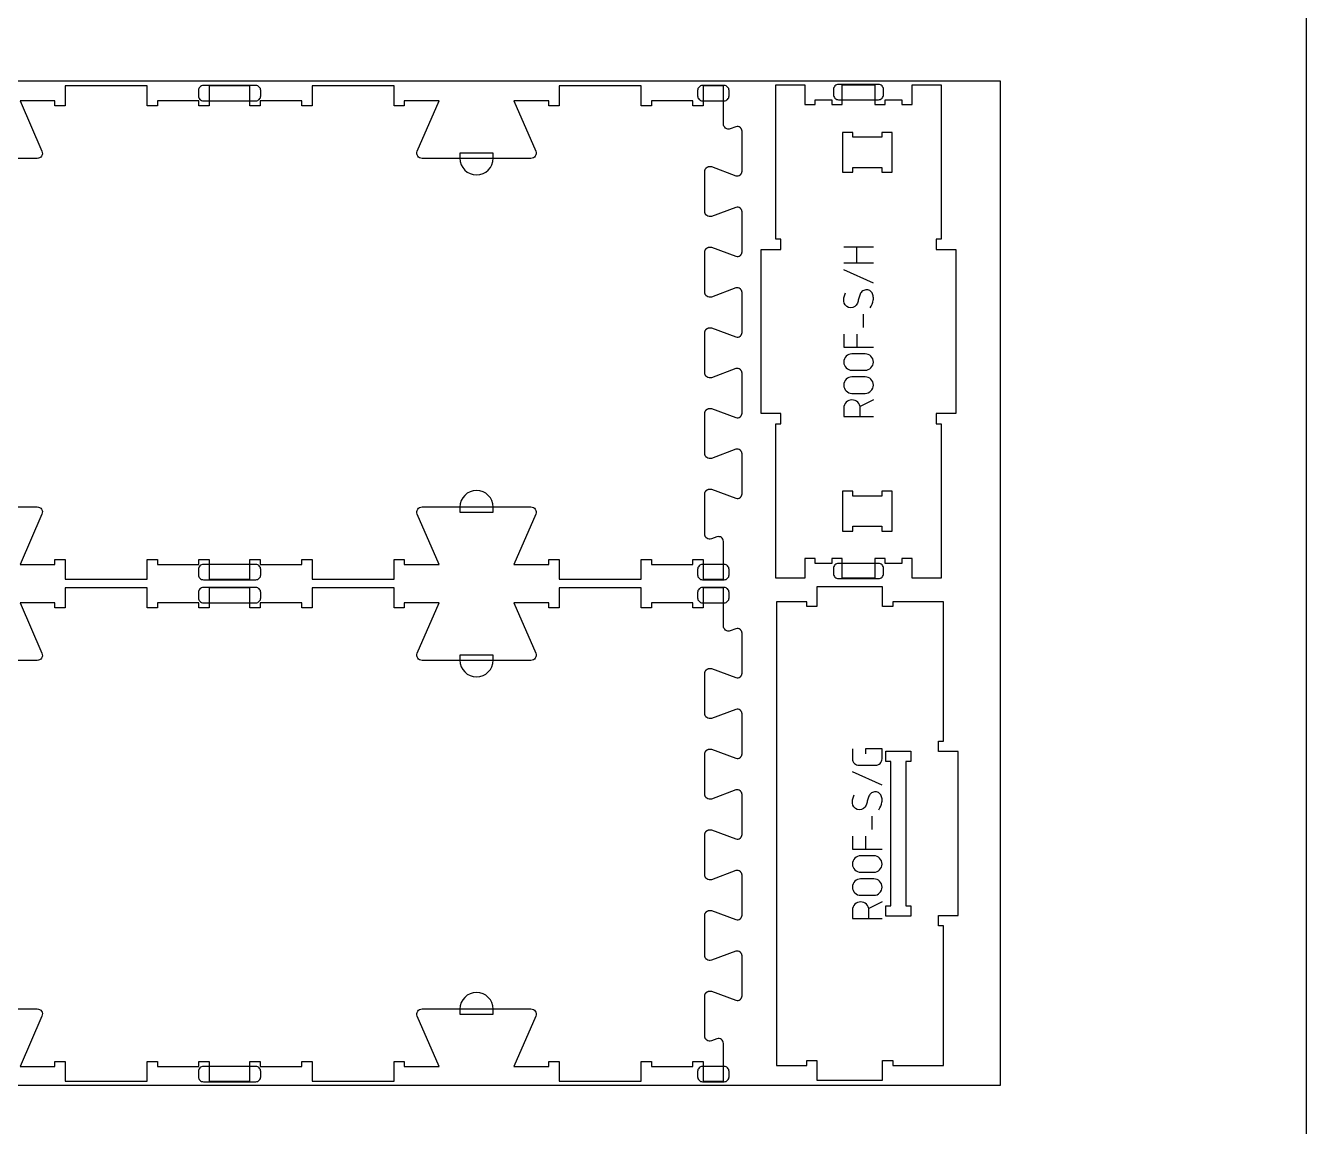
# Model space of a CAD drawing. Extents: x 0 to 12757, y 0 to 30003.
# Drawn here: x 1627 to 3183, y 10626 to 11963 of the extents above; entities that cross this region are included whole.
import ezdxf

# ---------------------------------------------------------------- set-up
doc = ezdxf.new("R2010")
doc.units = 0
for name, color, linetype in [('0_SHEET_SPRUCEPLY_2440X122', 1, 'CONTINUOUS'), ('1_ANYTOOL_1MMDEEP_LABELS_S', 2, 'CONTINUOUS'), ('3_ANYTOOL_CUTTHROUGH_INSID', 4, 'CONTINUOUS'), ('4_ANYTOOL_CUTTHROUGH_OUTSI', 5, 'CONTINUOUS'), ('5_ANYTOOL_HALF_MILL_9MM_IN', 70, 'CONTINUOUS'), ('DONOTCUT', 7, 'CONTINUOUS')]:
    doc.layers.add(name, color=color, linetype=linetype)

msp = doc.modelspace()

# ---------------------------------------------------------------- linework, layer by layer
at = {"layer": '0_SHEET_SPRUCEPLY_2440X122'}
msp.add_lwpolyline([(371.7, 11895.6), (371.7, 10675.6), (2811.7, 10675.6), (2811.7, 11895.6)], close=True, dxfattribs=at)
at = {"layer": '1_ANYTOOL_1MMDEEP_LABELS_S', "color": 2}
for points in [[(2621.1, 11694.4), (2657.1, 11694.4)], [(2637.1, 11674.4), (2637.1, 11694.4)], [(2657.1, 11674.4), (2621.1, 11674.4)], [(2657.1, 11650.4), (2621.1, 11666.4)], [(2645.1, 11596.4), (2645.1, 11612.4)], [(2621.1, 11588.4), (2621.1, 11572.4), (2657.1, 11572.4)], [(2637.1, 11588.4), (2637.1, 11572.4)], [(2657.1, 11508.4), (2640.9, 11500.3)], [(2667.7, 11040.4), (2631.7, 11056.4)], [(2655.7, 10986.4), (2655.7, 11002.4)], [(2631.7, 10978.4), (2631.7, 10962.4), (2667.7, 10962.4)], [(2647.7, 10978.4), (2647.7, 10962.4)], [(2667.7, 10898.4), (2651.6, 10890.3)]]:
    msp.add_lwpolyline(points, dxfattribs=at)
for points in [[(2653.1, 11620.4, 0.136555), (2657, 11629.7, 0.071716), (2656.9, 11634.8, 0.133522), (2654.8, 11639.5, 0.344001), (2645.4, 11641.5, 0.153745), (2641.7, 11638, 0.071568), (2639.8, 11633.3, -0.00912), (2638.5, 11628.2, -0.090615), (2636.4, 11623.6, -0.340346), (2627, 11620.8, -0.284273), (2621.1, 11628.5, -0.092596), (2621.6, 11633.5, -0.017533), (2623.1, 11638.4)], [(2641.1, 11488.4), (2641.1, 11498.4, 1), (2621.1, 11498.4), (2621.1, 11488.4), (2657.1, 11488.4)], [(2631.7, 11084.4), (2631.7, 11072.4, 0.414214), (2639.7, 11064.4), (2659.7, 11064.4, 0.414214), (2667.7, 11072.4), (2667.7, 11084.4), (2647.7, 11084.4), (2647.7, 11078.4)], [(2663.7, 11010.4, 0.136555), (2667.6, 11019.7, 0.071716), (2667.5, 11024.8, 0.133522), (2665.4, 11029.5, 0.344001), (2656, 11031.5, 0.153745), (2652.3, 11028, 0.071568), (2650.4, 11023.3, -0.00912), (2649.1, 11018.2, -0.090615), (2647, 11013.6, -0.340346), (2637.6, 11010.8, -0.284273), (2631.7, 11018.5, -0.092596), (2632.2, 11023.5, -0.017533), (2633.7, 11028.4)], [(2651.7, 10878.4), (2651.7, 10888.4, 1), (2631.7, 10888.4), (2631.7, 10878.4), (2667.7, 10878.4)]]:
    msp.add_lwpolyline(points, format="xyb", dxfattribs=at)
for points in [[(2647.1, 11544.4, 1), (2647.1, 11564.4), (2631.1, 11564.4, 1), (2631.1, 11544.4)], [(2647.1, 11516.4, 1), (2647.1, 11536.4), (2631.1, 11536.4, 1), (2631.1, 11516.4)], [(2657.7, 10934.4, 1), (2657.7, 10954.4), (2641.7, 10954.4, 1), (2641.7, 10934.4)], [(2657.7, 10906.4, 1), (2657.7, 10926.4), (2641.7, 10926.4, 1), (2641.7, 10906.4)]]:
    msp.add_lwpolyline(points, format="xyb", close=True, dxfattribs=at)
at = {"layer": '3_ANYTOOL_CUTTHROUGH_INSID', "color": 4}
for points in [[(2667.5, 11833.5), (2667.5, 11827.5), (2632, 11827.5), (2632, 11833.5), (2619.5, 11833.5), (2619.5, 11785), (2632, 11785), (2632, 11791), (2667.5, 11791), (2667.5, 11785), (2680, 11785), (2680, 11833.5)], [(2619.5, 11397.5), (2619.5, 11349), (2632, 11349), (2632, 11355), (2667.5, 11355), (2667.5, 11349), (2680, 11349), (2680, 11397.5), (2667.5, 11397.5), (2667.5, 11391.5), (2632, 11391.5), (2632, 11397.5)], [(2678.2, 11069.2), (2672.2, 11069.2), (2672.2, 11081.7), (2702.7, 11081.7), (2702.7, 11069.2), (2696.7, 11069.2), (2696.7, 10893.7), (2702.7, 10893.7), (2702.7, 10881.2), (2672.2, 10881.2), (2672.2, 10893.7), (2678.2, 10893.7)]]:
    msp.add_lwpolyline(points, close=True, dxfattribs=at)
at = {"layer": '4_ANYTOOL_CUTTHROUGH_OUTSI', "color": 5}
for points in [[(1508.6, 11378.4), (1640.9, 11378.4, -0.539734), (1646.7, 11369.7), (1620.1, 11308.4), (1662.5, 11308.4), (1662.5, 11314.4), (1675, 11314.4), (1675, 11290.4), (1725.1, 11290.4), (1774.5, 11290.4), (1774.5, 11314.4), (1787, 11314.4), (1787, 11308.4), (1837.5, 11308.4), (1837.5, 11314.4), (1850, 11314.4), (1850, 11290.4), (1899.5, 11290.4), (1899.5, 11314.4), (1912, 11314.4), (1912, 11308.4), (1962.5, 11308.4), (1962.5, 11314.4), (1975, 11314.4), (1975, 11290.4), (2025.1, 11290.4), (2074.6, 11290.4), (2074.6, 11314.4), (2087.1, 11314.4), (2087.1, 11308.4), (2129.5, 11308.4), (2102.9, 11369.7), (2102.9, 11369.7, -0.539734), (2108.6, 11378.4), (2241, 11378.4, -0.539734), (2246.8, 11369.7), (2220.2, 11308.4), (2262.6, 11308.4), (2262.6, 11314.4), (2275.1, 11314.4), (2275.1, 11290.4), (2325.1, 11290.4), (2374.9, 11290.4), (2374.9, 11314.4), (2387.4, 11314.4), (2387.4, 11308.4), (2437.9, 11308.4), (2437.9, 11314.4), (2450.4, 11314.4), (2450.4, 11290.4), (2474.9, 11290.4), (2474.9, 11336.5), (2474.9, 11336.5, 0.522087), (2467.1, 11341.9), (2460.3, 11339.4), (2460.3, 11339.4), (2460.3, 11339.4, -0.237079), (2454.8, 11340.4), (2454.7, 11340.5), (2454.5, 11340.6), (2454.4, 11340.7), (2454.2, 11340.8), (2454.1, 11341), (2454, 11341.1), (2453.9, 11341.2), (2453.8, 11341.4), (2453.6, 11341.5), (2453.5, 11341.6), (2453.4, 11341.8), (2453.3, 11341.9), (2453.2, 11342.1), (2453.1, 11342.3), (2453, 11342.4), (2452.9, 11342.6), (2452.9, 11342.8), (2452.8, 11342.9), (2452.7, 11343.1), (2452.6, 11343.3), (2452.6, 11343.4), (2452.5, 11343.6), (2452.5, 11343.8), (2452.4, 11344), (2452.4, 11344.1), (2452.4, 11344.3), (2452.3, 11344.5), (2452.3, 11344.7), (2452.3, 11344.9), (2452.3, 11345), (2452.3, 11345.2), (2452.3, 11345.4), (2452.3, 11393.9), (2452.3, 11394.1), (2452.3, 11394.3), (2452.3, 11394.4), (2452.3, 11394.6), (2452.3, 11394.8), (2452.4, 11395), (2452.4, 11395.1), (2452.4, 11395.3), (2452.5, 11395.5), (2452.5, 11395.7), (2452.6, 11395.8), (2452.6, 11396), (2452.7, 11396.2), (2452.8, 11396.4), (2452.9, 11396.5), (2452.9, 11396.7), (2453, 11396.9), (2453.1, 11397), (2453.2, 11397.2), (2453.3, 11397.3), (2453.4, 11397.5), (2453.5, 11397.6), (2453.6, 11397.8), (2453.8, 11397.9), (2453.9, 11398.1), (2454, 11398.2), (2454.1, 11398.3), (2454.2, 11398.5), (2454.4, 11398.6), (2454.5, 11398.7), (2454.7, 11398.8), (2454.8, 11398.9), (2454.9, 11399), (2455.1, 11399.1), (2455.2, 11399.2), (2455.4, 11399.3), (2455.5, 11399.4), (2455.7, 11399.5), (2455.9, 11399.6), (2456, 11399.6), (2456.2, 11399.7), (2456.4, 11399.8), (2456.5, 11399.8), (2456.7, 11399.9), (2456.9, 11399.9), (2457.1, 11400), (2457.3, 11400), (2457.4, 11400.1), (2457.6, 11400.1), (2457.8, 11400.1), (2458, 11400.1), (2458.2, 11400.1), (2458.4, 11400.1), (2458.5, 11400.1), (2458.7, 11400.1), (2458.9, 11400.1), (2459.1, 11400.1), (2459.3, 11400.1), (2459.5, 11400.1), (2459.6, 11400), (2459.8, 11400), (2460, 11400), (2460.2, 11399.9), (2460.3, 11399.9), (2460.3, 11399.9), (2490.1, 11388.9), (2490.1, 11388.9, 0.236725), (2495.2, 11389.8), (2495.3, 11389.9), (2495.4, 11390), (2495.6, 11390.1), (2495.7, 11390.2), (2495.8, 11390.3), (2495.9, 11390.4), (2496, 11390.6), (2496.1, 11390.7), (2496.2, 11390.8), (2496.4, 11390.9), (2496.5, 11391.1), (2496.5, 11391.2), (2496.6, 11391.4), (2496.7, 11391.5), (2496.8, 11391.7), (2496.9, 11391.8), (2497, 11392), (2497, 11392.1), (2497.1, 11392.3), (2497.2, 11392.4), (2497.2, 11392.6), (2497.3, 11392.8), (2497.3, 11392.9), (2497.3, 11393.1), (2497.4, 11393.2), (2497.4, 11393.4), (2497.4, 11393.6), (2497.5, 11393.7), (2497.5, 11393.9), (2497.5, 11394.1), (2497.5, 11394.2), (2497.5, 11394.4), (2497.5, 11442.9), (2497.5, 11443.1), (2497.5, 11443.2), (2497.5, 11443.4), (2497.5, 11443.5), (2497.4, 11443.7), (2497.4, 11443.9), (2497.4, 11444), (2497.3, 11444.2), (2497.3, 11444.4), (2497.3, 11444.5), (2497.2, 11444.7), (2497.2, 11444.9), (2497.1, 11445), (2497, 11445.2), (2497, 11445.3), (2496.9, 11445.5), (2496.8, 11445.6), (2496.7, 11445.8), (2496.6, 11445.9), (2496.5, 11446.1), (2496.5, 11446.2), (2496.4, 11446.3), (2496.2, 11446.5), (2496.1, 11446.6), (2496, 11446.7), (2495.9, 11446.9), (2495.8, 11447), (2495.7, 11447.1), (2495.6, 11447.2), (2495.4, 11447.3), (2495.3, 11447.4), (2495.2, 11447.5, 0.236725), (2490.1, 11448.4), (2460.3, 11437.4), (2460.3, 11437.4), (2460.3, 11437.4, -0.237079), (2454.8, 11438.4), (2454.7, 11438.5), (2454.5, 11438.6), (2454.4, 11438.7), (2454.2, 11438.8), (2454.1, 11439), (2454, 11439.1), (2453.9, 11439.2), (2453.8, 11439.4), (2453.6, 11439.5), (2453.5, 11439.6), (2453.4, 11439.8), (2453.3, 11439.9), (2453.2, 11440.1), (2453.1, 11440.3), (2453, 11440.4), (2452.9, 11440.6), (2452.9, 11440.8), (2452.8, 11440.9), (2452.7, 11441.1), (2452.6, 11441.3), (2452.6, 11441.4), (2452.5, 11441.6), (2452.5, 11441.8), (2452.4, 11442), (2452.4, 11442.1), (2452.4, 11442.3), (2452.3, 11442.5), (2452.3, 11442.7), (2452.3, 11442.9), (2452.3, 11443), (2452.3, 11443.2), (2452.3, 11443.4), (2452.3, 11491.9), (2452.3, 11492.1), (2452.3, 11492.3), (2452.3, 11492.4), (2452.3, 11492.6), (2452.3, 11492.8), (2452.4, 11493), (2452.4, 11493.1), (2452.4, 11493.3), (2452.5, 11493.5), (2452.5, 11493.7), (2452.6, 11493.8), (2452.6, 11494), (2452.7, 11494.2), (2452.8, 11494.4), (2452.9, 11494.5), (2452.9, 11494.7), (2453, 11494.9), (2453.1, 11495), (2453.2, 11495.2), (2453.3, 11495.3), (2453.4, 11495.5), (2453.5, 11495.6), (2453.6, 11495.8), (2453.8, 11495.9), (2453.9, 11496.1), (2454, 11496.2), (2454.1, 11496.3), (2454.2, 11496.5), (2454.4, 11496.6), (2454.5, 11496.7), (2454.7, 11496.8), (2454.8, 11496.9), (2454.9, 11497), (2455.1, 11497.1), (2455.2, 11497.2), (2455.4, 11497.3), (2455.5, 11497.4), (2455.7, 11497.5), (2455.9, 11497.6), (2456, 11497.6), (2456.2, 11497.7), (2456.4, 11497.8), (2456.5, 11497.8), (2456.7, 11497.9), (2456.9, 11497.9), (2457.1, 11498), (2457.3, 11498), (2457.4, 11498.1), (2457.6, 11498.1), (2457.8, 11498.1), (2458, 11498.1), (2458.2, 11498.1), (2458.4, 11498.1), (2458.5, 11498.1), (2458.7, 11498.1), (2458.9, 11498.1), (2459.1, 11498.1), (2459.3, 11498.1), (2459.5, 11498.1), (2459.6, 11498), (2459.8, 11498), (2460, 11498), (2460.2, 11497.9), (2460.3, 11497.9), (2460.3, 11497.9), (2460.3, 11497.9), (2490.1, 11486.9), (2490.1, 11486.9, 0.236725), (2495.2, 11487.8), (2495.3, 11487.9), (2495.4, 11488), (2495.6, 11488.1), (2495.7, 11488.2), (2495.8, 11488.3), (2495.9, 11488.4), (2496, 11488.6), (2496.1, 11488.7), (2496.2, 11488.8), (2496.4, 11488.9), (2496.5, 11489.1), (2496.5, 11489.2), (2496.6, 11489.4), (2496.7, 11489.5), (2496.8, 11489.7), (2496.9, 11489.8), (2497, 11490), (2497, 11490.1), (2497.1, 11490.3), (2497.2, 11490.4), (2497.2, 11490.6), (2497.3, 11490.8), (2497.3, 11490.9), (2497.3, 11491.1), (2497.4, 11491.2), (2497.4, 11491.4), (2497.4, 11491.6), (2497.5, 11491.7), (2497.5, 11491.9), (2497.5, 11492.1), (2497.5, 11492.2), (2497.5, 11492.4), (2497.5, 11540.9), (2497.5, 11541.1), (2497.5, 11541.2), (2497.5, 11541.4), (2497.5, 11541.5), (2497.4, 11541.7), (2497.4, 11541.9), (2497.4, 11542), (2497.3, 11542.2), (2497.3, 11542.4), (2497.3, 11542.5), (2497.2, 11542.7), (2497.2, 11542.9), (2497.1, 11543), (2497, 11543.2), (2497, 11543.3), (2496.9, 11543.5), (2496.8, 11543.6), (2496.7, 11543.8), (2496.6, 11543.9), (2496.5, 11544.1), (2496.5, 11544.2), (2496.4, 11544.3), (2496.2, 11544.5), (2496.1, 11544.6), (2496, 11544.7), (2495.9, 11544.9), (2495.8, 11545), (2495.7, 11545.1), (2495.6, 11545.2), (2495.4, 11545.3), (2495.3, 11545.4), (2495.2, 11545.5, 0.236725), (2490.1, 11546.4), (2460.3, 11535.4), (2460.3, 11535.4), (2460.3, 11535.4, -0.237079), (2454.8, 11536.4), (2454.7, 11536.5), (2454.5, 11536.6), (2454.4, 11536.7), (2454.2, 11536.8), (2454.1, 11537), (2454, 11537.1), (2453.9, 11537.2), (2453.8, 11537.4), (2453.6, 11537.5), (2453.5, 11537.6), (2453.4, 11537.8), (2453.3, 11537.9), (2453.2, 11538.1), (2453.1, 11538.3), (2453, 11538.4), (2452.9, 11538.6), (2452.9, 11538.8), (2452.8, 11538.9), (2452.7, 11539.1), (2452.6, 11539.3), (2452.6, 11539.4), (2452.5, 11539.6), (2452.5, 11539.8), (2452.4, 11540), (2452.4, 11540.1), (2452.4, 11540.3), (2452.3, 11540.5), (2452.3, 11540.7), (2452.3, 11540.9), (2452.3, 11541), (2452.3, 11541.2), (2452.3, 11541.4), (2452.3, 11589.9), (2452.3, 11590.1), (2452.3, 11590.3), (2452.3, 11590.4), (2452.3, 11590.6), (2452.3, 11590.8), (2452.4, 11591), (2452.4, 11591.1), (2452.4, 11591.3), (2452.5, 11591.5), (2452.5, 11591.7), (2452.6, 11591.8), (2452.6, 11592), (2452.7, 11592.2), (2452.8, 11592.4), (2452.9, 11592.5), (2452.9, 11592.7), (2453, 11592.9), (2453.1, 11593), (2453.2, 11593.2), (2453.3, 11593.3), (2453.4, 11593.5), (2453.5, 11593.6), (2453.6, 11593.8), (2453.8, 11593.9), (2453.9, 11594.1), (2454, 11594.2), (2454.1, 11594.3), (2454.2, 11594.5), (2454.4, 11594.6), (2454.5, 11594.7), (2454.7, 11594.8), (2454.8, 11594.9), (2454.9, 11595), (2455.1, 11595.1), (2455.2, 11595.2), (2455.4, 11595.3), (2455.5, 11595.4), (2455.7, 11595.5), (2455.9, 11595.6), (2456, 11595.6), (2456.2, 11595.7), (2456.4, 11595.8), (2456.5, 11595.8), (2456.7, 11595.9), (2456.9, 11595.9), (2457.1, 11596), (2457.3, 11596), (2457.4, 11596.1), (2457.6, 11596.1), (2457.8, 11596.1), (2458, 11596.1), (2458.2, 11596.1), (2458.4, 11596.1), (2458.5, 11596.1), (2458.7, 11596.1), (2458.9, 11596.1), (2459.1, 11596.1), (2459.3, 11596.1), (2459.5, 11596.1), (2459.6, 11596), (2459.8, 11596), (2460, 11596), (2460.2, 11595.9), (2460.3, 11595.9), (2460.3, 11595.9), (2490.1, 11584.9), (2490.1, 11584.9, 0.236725), (2495.2, 11585.8), (2495.3, 11585.9), (2495.4, 11586), (2495.6, 11586.1), (2495.7, 11586.2), (2495.8, 11586.3), (2495.9, 11586.4), (2496, 11586.6), (2496.1, 11586.7), (2496.2, 11586.8), (2496.4, 11586.9), (2496.5, 11587.1), (2496.5, 11587.2), (2496.6, 11587.4), (2496.7, 11587.5), (2496.8, 11587.7), (2496.9, 11587.8), (2497, 11588), (2497, 11588.1), (2497.1, 11588.3), (2497.2, 11588.4), (2497.2, 11588.6), (2497.3, 11588.8), (2497.3, 11588.9), (2497.3, 11589.1), (2497.4, 11589.2), (2497.4, 11589.4), (2497.4, 11589.6), (2497.5, 11589.7), (2497.5, 11589.9), (2497.5, 11590.1), (2497.5, 11590.2), (2497.5, 11590.4), (2497.5, 11638.9), (2497.5, 11639.1), (2497.5, 11639.2), (2497.5, 11639.4), (2497.5, 11639.5), (2497.4, 11639.7), (2497.4, 11639.9), (2497.4, 11640), (2497.3, 11640.2), (2497.3, 11640.4), (2497.3, 11640.5), (2497.2, 11640.7), (2497.2, 11640.9), (2497.1, 11641), (2497, 11641.2), (2497, 11641.3), (2496.9, 11641.5), (2496.8, 11641.6), (2496.7, 11641.8), (2496.6, 11641.9), (2496.5, 11642.1), (2496.5, 11642.2), (2496.4, 11642.3), (2496.2, 11642.5), (2496.1, 11642.6), (2496, 11642.7), (2495.9, 11642.9), (2495.8, 11643), (2495.7, 11643.1), (2495.6, 11643.2), (2495.4, 11643.3), (2495.3, 11643.4), (2495.2, 11643.5, 0.236725), (2490.1, 11644.4), (2460.3, 11633.4), (2460.3, 11633.4), (2460.3, 11633.4, -0.237079), (2454.8, 11634.4), (2454.7, 11634.5), (2454.5, 11634.6), (2454.4, 11634.7), (2454.2, 11634.8), (2454.1, 11635), (2454, 11635.1), (2453.9, 11635.2), (2453.8, 11635.4), (2453.6, 11635.5), (2453.5, 11635.6), (2453.4, 11635.8), (2453.3, 11635.9), (2453.2, 11636.1), (2453.1, 11636.3), (2453, 11636.4), (2452.9, 11636.6), (2452.9, 11636.8), (2452.8, 11636.9), (2452.7, 11637.1), (2452.6, 11637.3), (2452.6, 11637.4), (2452.5, 11637.6), (2452.5, 11637.8), (2452.4, 11638), (2452.4, 11638.1), (2452.4, 11638.3), (2452.3, 11638.5), (2452.3, 11638.7), (2452.3, 11638.9), (2452.3, 11639), (2452.3, 11639.2), (2452.3, 11639.4), (2452.3, 11687.9), (2452.3, 11688.1), (2452.3, 11688.3), (2452.3, 11688.4), (2452.3, 11688.6), (2452.3, 11688.8), (2452.4, 11689), (2452.4, 11689.1), (2452.4, 11689.3), (2452.5, 11689.5), (2452.5, 11689.7), (2452.6, 11689.8), (2452.6, 11690), (2452.7, 11690.2), (2452.8, 11690.4), (2452.9, 11690.5), (2452.9, 11690.7), (2453, 11690.9), (2453.1, 11691), (2453.2, 11691.2), (2453.3, 11691.3), (2453.4, 11691.5), (2453.5, 11691.6), (2453.6, 11691.8), (2453.8, 11691.9), (2453.9, 11692.1), (2454, 11692.2), (2454.1, 11692.3), (2454.2, 11692.5), (2454.4, 11692.6), (2454.5, 11692.7), (2454.7, 11692.8), (2454.8, 11692.9), (2454.9, 11693), (2455.1, 11693.1), (2455.2, 11693.2), (2455.4, 11693.3), (2455.5, 11693.4), (2455.7, 11693.5), (2455.9, 11693.6), (2456, 11693.6), (2456.2, 11693.7), (2456.4, 11693.8), (2456.5, 11693.8), (2456.7, 11693.9), (2456.9, 11693.9), (2457.1, 11694), (2457.3, 11694), (2457.4, 11694.1), (2457.6, 11694.1), (2457.8, 11694.1), (2458, 11694.1), (2458.2, 11694.1), (2458.4, 11694.1), (2458.5, 11694.1), (2458.7, 11694.1), (2458.9, 11694.1), (2459.1, 11694.1), (2459.3, 11694.1), (2459.5, 11694.1), (2459.6, 11694), (2459.8, 11694), (2460, 11694), (2460.2, 11693.9), (2460.3, 11693.9), (2460.3, 11693.9), (2460.3, 11693.9), (2490.1, 11682.9), (2490.1, 11682.9, 0.236725), (2495.2, 11683.8), (2495.3, 11683.9), (2495.4, 11684), (2495.6, 11684.1), (2495.7, 11684.2), (2495.8, 11684.3), (2495.9, 11684.4), (2496, 11684.6), (2496.1, 11684.7), (2496.2, 11684.8), (2496.4, 11684.9), (2496.5, 11685.1), (2496.5, 11685.2), (2496.6, 11685.4), (2496.7, 11685.5), (2496.8, 11685.7), (2496.9, 11685.8), (2497, 11686), (2497, 11686.1), (2497.1, 11686.3), (2497.2, 11686.4), (2497.2, 11686.6), (2497.3, 11686.8), (2497.3, 11686.9), (2497.3, 11687.1), (2497.4, 11687.2), (2497.4, 11687.4), (2497.4, 11687.6), (2497.5, 11687.7), (2497.5, 11687.9), (2497.5, 11688.1), (2497.5, 11688.2), (2497.5, 11688.4), (2497.5, 11736.9), (2497.5, 11737.1), (2497.5, 11737.2), (2497.5, 11737.4), (2497.5, 11737.5), (2497.4, 11737.7), (2497.4, 11737.9), (2497.4, 11738), (2497.3, 11738.2), (2497.3, 11738.4), (2497.3, 11738.5), (2497.2, 11738.7), (2497.2, 11738.9), (2497.1, 11739), (2497, 11739.2), (2497, 11739.3), (2496.9, 11739.5), (2496.8, 11739.6), (2496.7, 11739.8), (2496.6, 11739.9), (2496.5, 11740.1), (2496.5, 11740.2), (2496.4, 11740.3), (2496.2, 11740.5), (2496.1, 11740.6), (2496, 11740.7), (2495.9, 11740.9), (2495.8, 11741), (2495.7, 11741.1), (2495.6, 11741.2), (2495.4, 11741.3), (2495.3, 11741.4), (2495.2, 11741.5, 0.236725), (2490.1, 11742.4), (2460.3, 11731.4), (2460.3, 11731.4), (2460.3, 11731.4, -0.237079), (2454.8, 11732.4), (2454.7, 11732.5), (2454.5, 11732.6), (2454.4, 11732.7), (2454.2, 11732.8), (2454.1, 11733), (2454, 11733.1), (2453.9, 11733.2), (2453.8, 11733.4), (2453.6, 11733.5), (2453.5, 11733.6), (2453.4, 11733.8), (2453.3, 11733.9), (2453.2, 11734.1), (2453.1, 11734.3), (2453, 11734.4), (2452.9, 11734.6), (2452.9, 11734.8), (2452.8, 11734.9), (2452.7, 11735.1), (2452.6, 11735.3), (2452.6, 11735.4), (2452.5, 11735.6), (2452.5, 11735.8), (2452.4, 11736), (2452.4, 11736.1), (2452.4, 11736.3), (2452.3, 11736.5), (2452.3, 11736.7), (2452.3, 11736.9), (2452.3, 11737), (2452.3, 11737.2), (2452.3, 11737.4), (2452.3, 11785.9), (2452.3, 11786.1), (2452.3, 11786.3), (2452.3, 11786.4), (2452.3, 11786.6), (2452.3, 11786.8), (2452.4, 11787), (2452.4, 11787.1), (2452.4, 11787.3), (2452.5, 11787.5), (2452.5, 11787.7), (2452.6, 11787.8), (2452.6, 11788), (2452.7, 11788.2), (2452.8, 11788.4), (2452.9, 11788.5), (2452.9, 11788.7), (2453, 11788.9), (2453.1, 11789), (2453.2, 11789.2), (2453.3, 11789.3), (2453.4, 11789.5), (2453.5, 11789.6), (2453.6, 11789.8), (2453.8, 11789.9), (2453.9, 11790.1), (2454, 11790.2), (2454.1, 11790.3), (2454.2, 11790.5), (2454.4, 11790.6), (2454.5, 11790.7), (2454.7, 11790.8), (2454.8, 11790.9), (2454.9, 11791), (2455.1, 11791.1), (2455.2, 11791.2), (2455.4, 11791.3), (2455.5, 11791.4), (2455.7, 11791.5), (2455.9, 11791.6), (2456, 11791.6), (2456.2, 11791.7), (2456.4, 11791.8), (2456.5, 11791.8), (2456.7, 11791.9), (2456.9, 11791.9), (2457.1, 11792), (2457.3, 11792), (2457.4, 11792.1), (2457.6, 11792.1), (2457.8, 11792.1), (2458, 11792.1), (2458.2, 11792.1), (2458.4, 11792.1), (2458.5, 11792.1), (2458.7, 11792.1), (2458.9, 11792.1), (2459.1, 11792.1), (2459.3, 11792.1), (2459.5, 11792.1), (2459.6, 11792), (2459.8, 11792), (2460, 11792), (2460.2, 11791.9), (2460.3, 11791.9), (2460.3, 11791.9), (2490.1, 11780.9), (2490.1, 11780.9, 0.236725), (2495.2, 11781.8), (2495.3, 11781.9), (2495.4, 11782), (2495.6, 11782.1), (2495.7, 11782.2), (2495.8, 11782.3), (2495.9, 11782.4), (2496, 11782.6), (2496.1, 11782.7), (2496.2, 11782.8), (2496.4, 11782.9), (2496.5, 11783.1), (2496.5, 11783.2), (2496.6, 11783.4), (2496.7, 11783.5), (2496.8, 11783.7), (2496.9, 11783.8), (2497, 11784), (2497, 11784.1), (2497.1, 11784.3), (2497.2, 11784.4), (2497.2, 11784.6), (2497.3, 11784.8), (2497.3, 11784.9), (2497.3, 11785.1), (2497.4, 11785.2), (2497.4, 11785.4), (2497.4, 11785.6), (2497.5, 11785.7), (2497.5, 11785.9), (2497.5, 11786.1), (2497.5, 11786.2), (2497.5, 11786.4), (2497.5, 11834.9), (2497.5, 11835.1), (2497.5, 11835.2), (2497.5, 11835.4), (2497.5, 11835.5), (2497.4, 11835.7), (2497.4, 11835.9), (2497.4, 11836), (2497.3, 11836.2), (2497.3, 11836.4), (2497.3, 11836.5), (2497.2, 11836.7), (2497.2, 11836.9), (2497.1, 11837), (2497, 11837.2), (2497, 11837.3), (2496.9, 11837.5), (2496.8, 11837.6), (2496.7, 11837.8), (2496.6, 11837.9), (2496.5, 11838.1), (2496.5, 11838.2), (2496.4, 11838.3), (2496.2, 11838.5), (2496.1, 11838.6), (2496, 11838.7), (2495.9, 11838.9), (2495.8, 11839), (2495.7, 11839.1), (2495.6, 11839.2), (2495.4, 11839.3), (2495.3, 11839.4), (2495.2, 11839.5, 0.236725), (2490.1, 11840.4), (2483.3, 11837.9, -0.522088), (2474.9, 11843.8), (2474.9, 11889.9), (2450.4, 11889.9), (2450.4, 11865.9), (2437.9, 11865.9), (2437.9, 11871.9), (2387.4, 11871.9), (2387.4, 11865.9), (2374.9, 11865.9), (2374.9, 11889.9), (2325.1, 11889.9), (2275.1, 11889.9), (2275.1, 11865.9), (2262.6, 11865.9), (2262.6, 11871.9), (2220.2, 11871.9), (2246.8, 11810.6), (2246.8, 11810.6, -0.539734), (2241, 11801.9), (2108.6, 11801.9, -0.539734), (2102.9, 11810.6), (2129.5, 11871.9), (2087.1, 11871.9), (2087.1, 11865.9), (2074.6, 11865.9), (2074.6, 11889.9), (2025.1, 11889.9), (1975, 11889.9), (1975, 11865.9), (1962.5, 11865.9), (1962.5, 11871.9), (1912, 11871.9), (1912, 11865.9), (1899.5, 11865.9), (1899.5, 11889.9), (1850, 11889.9), (1850, 11865.9), (1837.5, 11865.9), (1837.5, 11871.9), (1787, 11871.9), (1787, 11865.9), (1774.5, 11865.9), (1774.5, 11889.9), (1725.1, 11889.9), (1675, 11889.9), (1675, 11865.9), (1662.5, 11865.9), (1662.5, 11871.9), (1620.1, 11871.9), (1646.7, 11810.6), (1646.7, 11810.6, -0.539734), (1640.9, 11801.9), (1508.6, 11801.9, -0.539734)], [(1508.6, 10768.4), (1640.9, 10768.4, -0.539734), (1646.7, 10759.7), (1620.1, 10698.4), (1662.5, 10698.4), (1662.5, 10704.4), (1675, 10704.4), (1675, 10680.4), (1725.1, 10680.4), (1774.5, 10680.4), (1774.5, 10704.4), (1787, 10704.4), (1787, 10698.4), (1837.5, 10698.4), (1837.5, 10704.4), (1850, 10704.4), (1850, 10680.4), (1899.5, 10680.4), (1899.5, 10704.4), (1912, 10704.4), (1912, 10698.4), (1962.5, 10698.4), (1962.5, 10704.4), (1975, 10704.4), (1975, 10680.4), (2025.1, 10680.4), (2074.6, 10680.4), (2074.6, 10704.4), (2087.1, 10704.4), (2087.1, 10698.4), (2129.5, 10698.4), (2102.9, 10759.7), (2102.9, 10759.7, -0.539734), (2108.6, 10768.4), (2241, 10768.4, -0.539734), (2246.8, 10759.7), (2220.2, 10698.4), (2262.6, 10698.4), (2262.6, 10704.4), (2275.1, 10704.4), (2275.1, 10680.4), (2325.1, 10680.4), (2374.9, 10680.4), (2374.9, 10704.4), (2387.4, 10704.4), (2387.4, 10698.4), (2437.9, 10698.4), (2437.9, 10704.4), (2450.4, 10704.4), (2450.4, 10680.4), (2474.9, 10680.4), (2474.9, 10726.5), (2474.9, 10726.5, 0.522087), (2467.1, 10731.9), (2460.3, 10729.4), (2460.3, 10729.4), (2460.3, 10729.4, -0.237079), (2454.8, 10730.4), (2454.7, 10730.5), (2454.5, 10730.6), (2454.4, 10730.7), (2454.2, 10730.8), (2454.1, 10731), (2454, 10731.1), (2453.9, 10731.2), (2453.8, 10731.4), (2453.6, 10731.5), (2453.5, 10731.6), (2453.4, 10731.8), (2453.3, 10731.9), (2453.2, 10732.1), (2453.1, 10732.3), (2453, 10732.4), (2452.9, 10732.6), (2452.9, 10732.8), (2452.8, 10732.9), (2452.7, 10733.1), (2452.6, 10733.3), (2452.6, 10733.4), (2452.5, 10733.6), (2452.5, 10733.8), (2452.4, 10734), (2452.4, 10734.1), (2452.4, 10734.3), (2452.3, 10734.5), (2452.3, 10734.7), (2452.3, 10734.9), (2452.3, 10735), (2452.3, 10735.2), (2452.3, 10735.4), (2452.3, 10783.9), (2452.3, 10784.1), (2452.3, 10784.3), (2452.3, 10784.4), (2452.3, 10784.6), (2452.3, 10784.8), (2452.4, 10785), (2452.4, 10785.1), (2452.4, 10785.3), (2452.5, 10785.5), (2452.5, 10785.7), (2452.6, 10785.8), (2452.6, 10786), (2452.7, 10786.2), (2452.8, 10786.4), (2452.9, 10786.5), (2452.9, 10786.7), (2453, 10786.9), (2453.1, 10787), (2453.2, 10787.2), (2453.3, 10787.3), (2453.4, 10787.5), (2453.5, 10787.6), (2453.6, 10787.8), (2453.8, 10787.9), (2453.9, 10788.1), (2454, 10788.2), (2454.1, 10788.3), (2454.2, 10788.5), (2454.4, 10788.6), (2454.5, 10788.7), (2454.7, 10788.8), (2454.8, 10788.9), (2454.9, 10789), (2455.1, 10789.1), (2455.2, 10789.2), (2455.4, 10789.3), (2455.5, 10789.4), (2455.7, 10789.5), (2455.9, 10789.6), (2456, 10789.6), (2456.2, 10789.7), (2456.4, 10789.8), (2456.5, 10789.8), (2456.7, 10789.9), (2456.9, 10789.9), (2457.1, 10790), (2457.3, 10790), (2457.4, 10790.1), (2457.6, 10790.1), (2457.8, 10790.1), (2458, 10790.1), (2458.2, 10790.1), (2458.4, 10790.1), (2458.5, 10790.1), (2458.7, 10790.1), (2458.9, 10790.1), (2459.1, 10790.1), (2459.3, 10790.1), (2459.5, 10790.1), (2459.6, 10790), (2459.8, 10790), (2460, 10790), (2460.2, 10789.9), (2460.3, 10789.9), (2460.3, 10789.9), (2460.3, 10789.9), (2490.1, 10778.9), (2490.1, 10778.9, 0.236725), (2495.2, 10779.8), (2495.3, 10779.9), (2495.4, 10780), (2495.6, 10780.1), (2495.7, 10780.2), (2495.8, 10780.3), (2495.9, 10780.4), (2496, 10780.6), (2496.1, 10780.7), (2496.2, 10780.8), (2496.4, 10780.9), (2496.5, 10781.1), (2496.5, 10781.2), (2496.6, 10781.4), (2496.7, 10781.5), (2496.8, 10781.7), (2496.9, 10781.8), (2497, 10782), (2497, 10782.1), (2497.1, 10782.3), (2497.2, 10782.4), (2497.2, 10782.6), (2497.3, 10782.8), (2497.3, 10782.9), (2497.3, 10783.1), (2497.4, 10783.2), (2497.4, 10783.4), (2497.4, 10783.6), (2497.5, 10783.7), (2497.5, 10783.9), (2497.5, 10784.1), (2497.5, 10784.2), (2497.5, 10784.4), (2497.5, 10832.9), (2497.5, 10833.1), (2497.5, 10833.2), (2497.5, 10833.4), (2497.5, 10833.5), (2497.4, 10833.7), (2497.4, 10833.9), (2497.4, 10834), (2497.3, 10834.2), (2497.3, 10834.4), (2497.3, 10834.5), (2497.2, 10834.7), (2497.2, 10834.9), (2497.1, 10835), (2497, 10835.2), (2497, 10835.3), (2496.9, 10835.5), (2496.8, 10835.6), (2496.7, 10835.8), (2496.6, 10835.9), (2496.5, 10836.1), (2496.5, 10836.2), (2496.4, 10836.3), (2496.2, 10836.5), (2496.1, 10836.6), (2496, 10836.7), (2495.9, 10836.9), (2495.8, 10837), (2495.7, 10837.1), (2495.6, 10837.2), (2495.4, 10837.3), (2495.3, 10837.4), (2495.2, 10837.5, 0.236725), (2490.1, 10838.4), (2460.3, 10827.4), (2460.3, 10827.4), (2460.3, 10827.4, -0.237079), (2454.8, 10828.4), (2454.7, 10828.5), (2454.5, 10828.6), (2454.4, 10828.7), (2454.2, 10828.8), (2454.1, 10829), (2454, 10829.1), (2453.9, 10829.2), (2453.8, 10829.4), (2453.6, 10829.5), (2453.5, 10829.6), (2453.4, 10829.8), (2453.3, 10829.9), (2453.2, 10830.1), (2453.1, 10830.3), (2453, 10830.4), (2452.9, 10830.6), (2452.9, 10830.8), (2452.8, 10830.9), (2452.7, 10831.1), (2452.6, 10831.3), (2452.6, 10831.4), (2452.5, 10831.6), (2452.5, 10831.8), (2452.4, 10832), (2452.4, 10832.1), (2452.4, 10832.3), (2452.3, 10832.5), (2452.3, 10832.7), (2452.3, 10832.9), (2452.3, 10833), (2452.3, 10833.2), (2452.3, 10833.4), (2452.3, 10881.9), (2452.3, 10882.1), (2452.3, 10882.3), (2452.3, 10882.4), (2452.3, 10882.6), (2452.3, 10882.8), (2452.4, 10883), (2452.4, 10883.1), (2452.4, 10883.3), (2452.5, 10883.5), (2452.5, 10883.7), (2452.6, 10883.8), (2452.6, 10884), (2452.7, 10884.2), (2452.8, 10884.4), (2452.9, 10884.5), (2452.9, 10884.7), (2453, 10884.9), (2453.1, 10885), (2453.2, 10885.2), (2453.3, 10885.3), (2453.4, 10885.5), (2453.5, 10885.6), (2453.6, 10885.8), (2453.8, 10885.9), (2453.9, 10886.1), (2454, 10886.2), (2454.1, 10886.3), (2454.2, 10886.5), (2454.4, 10886.6), (2454.5, 10886.7), (2454.7, 10886.8), (2454.8, 10886.9), (2454.9, 10887), (2455.1, 10887.1), (2455.2, 10887.2), (2455.4, 10887.3), (2455.5, 10887.4), (2455.7, 10887.5), (2455.9, 10887.6), (2456, 10887.6), (2456.2, 10887.7), (2456.4, 10887.8), (2456.5, 10887.8), (2456.7, 10887.9), (2456.9, 10887.9), (2457.1, 10888), (2457.3, 10888), (2457.4, 10888.1), (2457.6, 10888.1), (2457.8, 10888.1), (2458, 10888.1), (2458.2, 10888.1), (2458.4, 10888.1), (2458.5, 10888.1), (2458.7, 10888.1), (2458.9, 10888.1), (2459.1, 10888.1), (2459.3, 10888.1), (2459.5, 10888.1), (2459.6, 10888), (2459.8, 10888), (2460, 10888), (2460.2, 10887.9), (2460.3, 10887.9), (2460.3, 10887.9), (2490.1, 10876.9), (2490.1, 10876.9, 0.236725), (2495.2, 10877.8), (2495.3, 10877.9), (2495.4, 10878), (2495.6, 10878.1), (2495.7, 10878.2), (2495.8, 10878.3), (2495.9, 10878.4), (2496, 10878.6), (2496.1, 10878.7), (2496.2, 10878.8), (2496.4, 10878.9), (2496.5, 10879.1), (2496.5, 10879.2), (2496.6, 10879.4), (2496.7, 10879.5), (2496.8, 10879.7), (2496.9, 10879.8), (2497, 10880), (2497, 10880.1), (2497.1, 10880.3), (2497.2, 10880.4), (2497.2, 10880.6), (2497.3, 10880.8), (2497.3, 10880.9), (2497.3, 10881.1), (2497.4, 10881.2), (2497.4, 10881.4), (2497.4, 10881.6), (2497.5, 10881.7), (2497.5, 10881.9), (2497.5, 10882.1), (2497.5, 10882.2), (2497.5, 10882.4), (2497.5, 10930.9), (2497.5, 10931.1), (2497.5, 10931.2), (2497.5, 10931.4), (2497.5, 10931.5), (2497.4, 10931.7), (2497.4, 10931.9), (2497.4, 10932), (2497.3, 10932.2), (2497.3, 10932.4), (2497.3, 10932.5), (2497.2, 10932.7), (2497.2, 10932.9), (2497.1, 10933), (2497, 10933.2), (2497, 10933.3), (2496.9, 10933.5), (2496.8, 10933.6), (2496.7, 10933.8), (2496.6, 10933.9), (2496.5, 10934.1), (2496.5, 10934.2), (2496.4, 10934.3), (2496.2, 10934.5), (2496.1, 10934.6), (2496, 10934.7), (2495.9, 10934.9), (2495.8, 10935), (2495.7, 10935.1), (2495.6, 10935.2), (2495.4, 10935.3), (2495.3, 10935.4), (2495.2, 10935.5, 0.236725), (2490.1, 10936.4), (2460.3, 10925.4), (2460.3, 10925.4), (2460.3, 10925.4, -0.237079), (2454.8, 10926.4), (2454.7, 10926.5), (2454.5, 10926.6), (2454.4, 10926.7), (2454.2, 10926.8), (2454.1, 10927), (2454, 10927.1), (2453.9, 10927.2), (2453.8, 10927.4), (2453.6, 10927.5), (2453.5, 10927.6), (2453.4, 10927.8), (2453.3, 10927.9), (2453.2, 10928.1), (2453.1, 10928.3), (2453, 10928.4), (2452.9, 10928.6), (2452.9, 10928.8), (2452.8, 10928.9), (2452.7, 10929.1), (2452.6, 10929.3), (2452.6, 10929.4), (2452.5, 10929.6), (2452.5, 10929.8), (2452.4, 10930), (2452.4, 10930.1), (2452.4, 10930.3), (2452.3, 10930.5), (2452.3, 10930.7), (2452.3, 10930.9), (2452.3, 10931), (2452.3, 10931.2), (2452.3, 10931.4), (2452.3, 10979.9), (2452.3, 10980.1), (2452.3, 10980.3), (2452.3, 10980.4), (2452.3, 10980.6), (2452.3, 10980.8), (2452.4, 10981), (2452.4, 10981.1), (2452.4, 10981.3), (2452.5, 10981.5), (2452.5, 10981.7), (2452.6, 10981.8), (2452.6, 10982), (2452.7, 10982.2), (2452.8, 10982.4), (2452.9, 10982.5), (2452.9, 10982.7), (2453, 10982.9), (2453.1, 10983), (2453.2, 10983.2), (2453.3, 10983.3), (2453.4, 10983.5), (2453.5, 10983.6), (2453.6, 10983.8), (2453.8, 10983.9), (2453.9, 10984.1), (2454, 10984.2), (2454.1, 10984.3), (2454.2, 10984.5), (2454.4, 10984.6), (2454.5, 10984.7), (2454.7, 10984.8), (2454.8, 10984.9), (2454.9, 10985), (2455.1, 10985.1), (2455.2, 10985.2), (2455.4, 10985.3), (2455.5, 10985.4), (2455.7, 10985.5), (2455.9, 10985.6), (2456, 10985.6), (2456.2, 10985.7), (2456.4, 10985.8), (2456.5, 10985.8), (2456.7, 10985.9), (2456.9, 10985.9), (2457.1, 10986), (2457.3, 10986), (2457.4, 10986.1), (2457.6, 10986.1), (2457.8, 10986.1), (2458, 10986.1), (2458.2, 10986.1), (2458.4, 10986.1), (2458.5, 10986.1), (2458.7, 10986.1), (2458.9, 10986.1), (2459.1, 10986.1), (2459.3, 10986.1), (2459.5, 10986.1), (2459.6, 10986), (2459.8, 10986), (2460, 10986), (2460.2, 10985.9), (2460.3, 10985.9), (2460.3, 10985.9), (2460.3, 10985.9), (2490.1, 10974.9), (2490.1, 10974.9, 0.236725), (2495.2, 10975.8), (2495.3, 10975.9), (2495.4, 10976), (2495.6, 10976.1), (2495.7, 10976.2), (2495.8, 10976.3), (2495.9, 10976.4), (2496, 10976.6), (2496.1, 10976.7), (2496.2, 10976.8), (2496.4, 10976.9), (2496.5, 10977.1), (2496.5, 10977.2), (2496.6, 10977.4), (2496.7, 10977.5), (2496.8, 10977.7), (2496.9, 10977.8), (2497, 10978), (2497, 10978.1), (2497.1, 10978.3), (2497.2, 10978.4), (2497.2, 10978.6), (2497.3, 10978.8), (2497.3, 10978.9), (2497.3, 10979.1), (2497.4, 10979.2), (2497.4, 10979.4), (2497.4, 10979.6), (2497.5, 10979.7), (2497.5, 10979.9), (2497.5, 10980.1), (2497.5, 10980.2), (2497.5, 10980.4), (2497.5, 11028.9), (2497.5, 11029.1), (2497.5, 11029.2), (2497.5, 11029.4), (2497.5, 11029.5), (2497.4, 11029.7), (2497.4, 11029.9), (2497.4, 11030), (2497.3, 11030.2), (2497.3, 11030.4), (2497.3, 11030.5), (2497.2, 11030.7), (2497.2, 11030.9), (2497.1, 11031), (2497, 11031.2), (2497, 11031.3), (2496.9, 11031.5), (2496.8, 11031.6), (2496.7, 11031.8), (2496.6, 11031.9), (2496.5, 11032.1), (2496.5, 11032.2), (2496.4, 11032.3), (2496.2, 11032.5), (2496.1, 11032.6), (2496, 11032.7), (2495.9, 11032.9), (2495.8, 11033), (2495.7, 11033.1), (2495.6, 11033.2), (2495.4, 11033.3), (2495.3, 11033.4), (2495.2, 11033.5, 0.236725), (2490.1, 11034.4), (2460.3, 11023.4), (2460.3, 11023.4), (2460.3, 11023.4, -0.237079), (2454.8, 11024.4), (2454.7, 11024.5), (2454.5, 11024.6), (2454.4, 11024.7), (2454.2, 11024.8), (2454.1, 11025), (2454, 11025.1), (2453.9, 11025.2), (2453.8, 11025.4), (2453.6, 11025.5), (2453.5, 11025.6), (2453.4, 11025.8), (2453.3, 11025.9), (2453.2, 11026.1), (2453.1, 11026.3), (2453, 11026.4), (2452.9, 11026.6), (2452.9, 11026.8), (2452.8, 11026.9), (2452.7, 11027.1), (2452.6, 11027.3), (2452.6, 11027.4), (2452.5, 11027.6), (2452.5, 11027.8), (2452.4, 11028), (2452.4, 11028.1), (2452.4, 11028.3), (2452.3, 11028.5), (2452.3, 11028.7), (2452.3, 11028.9), (2452.3, 11029), (2452.3, 11029.2), (2452.3, 11029.4), (2452.3, 11077.9), (2452.3, 11078.1), (2452.3, 11078.3), (2452.3, 11078.4), (2452.3, 11078.6), (2452.3, 11078.8), (2452.4, 11079), (2452.4, 11079.1), (2452.4, 11079.3), (2452.5, 11079.5), (2452.5, 11079.7), (2452.6, 11079.8), (2452.6, 11080), (2452.7, 11080.2), (2452.8, 11080.4), (2452.9, 11080.5), (2452.9, 11080.7), (2453, 11080.9), (2453.1, 11081), (2453.2, 11081.2), (2453.3, 11081.3), (2453.4, 11081.5), (2453.5, 11081.6), (2453.6, 11081.8), (2453.8, 11081.9), (2453.9, 11082.1), (2454, 11082.2), (2454.1, 11082.3), (2454.2, 11082.5), (2454.4, 11082.6), (2454.5, 11082.7), (2454.7, 11082.8), (2454.8, 11082.9), (2454.9, 11083), (2455.1, 11083.1), (2455.2, 11083.2), (2455.4, 11083.3), (2455.5, 11083.4), (2455.7, 11083.5), (2455.9, 11083.6), (2456, 11083.6), (2456.2, 11083.7), (2456.4, 11083.8), (2456.5, 11083.8), (2456.7, 11083.9), (2456.9, 11083.9), (2457.1, 11084), (2457.3, 11084), (2457.4, 11084.1), (2457.6, 11084.1), (2457.8, 11084.1), (2458, 11084.1), (2458.2, 11084.1), (2458.4, 11084.1), (2458.5, 11084.1), (2458.7, 11084.1), (2458.9, 11084.1), (2459.1, 11084.1), (2459.3, 11084.1), (2459.5, 11084.1), (2459.6, 11084), (2459.8, 11084), (2460, 11084), (2460.2, 11083.9), (2460.3, 11083.9), (2460.3, 11083.9), (2460.3, 11083.9), (2490.1, 11072.9), (2490.1, 11072.9, 0.236725), (2495.2, 11073.8), (2495.3, 11073.9), (2495.4, 11074), (2495.6, 11074.1), (2495.7, 11074.2), (2495.8, 11074.3), (2495.9, 11074.4), (2496, 11074.6), (2496.1, 11074.7), (2496.2, 11074.8), (2496.4, 11074.9), (2496.5, 11075.1), (2496.5, 11075.2), (2496.6, 11075.4), (2496.7, 11075.5), (2496.8, 11075.7), (2496.9, 11075.8), (2497, 11076), (2497, 11076.1), (2497.1, 11076.3), (2497.2, 11076.4), (2497.2, 11076.6), (2497.3, 11076.8), (2497.3, 11076.9), (2497.3, 11077.1), (2497.4, 11077.2), (2497.4, 11077.4), (2497.4, 11077.6), (2497.5, 11077.7), (2497.5, 11077.9), (2497.5, 11078.1), (2497.5, 11078.2), (2497.5, 11078.4), (2497.5, 11126.9), (2497.5, 11127.1), (2497.5, 11127.2), (2497.5, 11127.4), (2497.5, 11127.5), (2497.4, 11127.7), (2497.4, 11127.9), (2497.4, 11128), (2497.3, 11128.2), (2497.3, 11128.4), (2497.3, 11128.5), (2497.2, 11128.7), (2497.2, 11128.9), (2497.1, 11129), (2497, 11129.2), (2497, 11129.3), (2496.9, 11129.5), (2496.8, 11129.6), (2496.7, 11129.8), (2496.6, 11129.9), (2496.5, 11130.1), (2496.5, 11130.2), (2496.4, 11130.3), (2496.2, 11130.5), (2496.1, 11130.6), (2496, 11130.7), (2495.9, 11130.9), (2495.8, 11131), (2495.7, 11131.1), (2495.6, 11131.2), (2495.4, 11131.3), (2495.3, 11131.4), (2495.2, 11131.5, 0.236725), (2490.1, 11132.4), (2460.3, 11121.4), (2460.3, 11121.4), (2460.3, 11121.4, -0.237079), (2454.8, 11122.4), (2454.7, 11122.5), (2454.5, 11122.6), (2454.4, 11122.7), (2454.2, 11122.8), (2454.1, 11123), (2454, 11123.1), (2453.9, 11123.2), (2453.8, 11123.4), (2453.6, 11123.5), (2453.5, 11123.6), (2453.4, 11123.8), (2453.3, 11123.9), (2453.2, 11124.1), (2453.1, 11124.3), (2453, 11124.4), (2452.9, 11124.6), (2452.9, 11124.8), (2452.8, 11124.9), (2452.7, 11125.1), (2452.6, 11125.3), (2452.6, 11125.4), (2452.5, 11125.6), (2452.5, 11125.8), (2452.4, 11126), (2452.4, 11126.1), (2452.4, 11126.3), (2452.3, 11126.5), (2452.3, 11126.7), (2452.3, 11126.9), (2452.3, 11127), (2452.3, 11127.2), (2452.3, 11127.4), (2452.3, 11175.9), (2452.3, 11176.1), (2452.3, 11176.3), (2452.3, 11176.4), (2452.3, 11176.6), (2452.3, 11176.8), (2452.4, 11177), (2452.4, 11177.1), (2452.4, 11177.3), (2452.5, 11177.5), (2452.5, 11177.7), (2452.6, 11177.8), (2452.6, 11178), (2452.7, 11178.2), (2452.8, 11178.4), (2452.9, 11178.5), (2452.9, 11178.7), (2453, 11178.9), (2453.1, 11179), (2453.2, 11179.2), (2453.3, 11179.3), (2453.4, 11179.5), (2453.5, 11179.6), (2453.6, 11179.8), (2453.8, 11179.9), (2453.9, 11180.1), (2454, 11180.2), (2454.1, 11180.3), (2454.2, 11180.5), (2454.4, 11180.6), (2454.5, 11180.7), (2454.7, 11180.8), (2454.8, 11180.9), (2454.9, 11181), (2455.1, 11181.1), (2455.2, 11181.2), (2455.4, 11181.3), (2455.5, 11181.4), (2455.7, 11181.5), (2455.9, 11181.6), (2456, 11181.6), (2456.2, 11181.7), (2456.4, 11181.8), (2456.5, 11181.8), (2456.7, 11181.9), (2456.9, 11181.9), (2457.1, 11182), (2457.3, 11182), (2457.4, 11182.1), (2457.6, 11182.1), (2457.8, 11182.1), (2458, 11182.1), (2458.2, 11182.1), (2458.4, 11182.1), (2458.5, 11182.1), (2458.7, 11182.1), (2458.9, 11182.1), (2459.1, 11182.1), (2459.3, 11182.1), (2459.5, 11182.1), (2459.6, 11182), (2459.8, 11182), (2460, 11182), (2460.2, 11181.9), (2460.3, 11181.9), (2460.3, 11181.9), (2460.3, 11181.9), (2490.1, 11170.9), (2490.1, 11170.9, 0.236725), (2495.2, 11171.8), (2495.3, 11171.9), (2495.4, 11172), (2495.6, 11172.1), (2495.7, 11172.2), (2495.8, 11172.3), (2495.9, 11172.4), (2496, 11172.6), (2496.1, 11172.7), (2496.2, 11172.8), (2496.4, 11172.9), (2496.5, 11173.1), (2496.5, 11173.2), (2496.6, 11173.4), (2496.7, 11173.5), (2496.8, 11173.7), (2496.9, 11173.8), (2497, 11174), (2497, 11174.1), (2497.1, 11174.3), (2497.2, 11174.4), (2497.2, 11174.6), (2497.3, 11174.8), (2497.3, 11174.9), (2497.3, 11175.1), (2497.4, 11175.2), (2497.4, 11175.4), (2497.4, 11175.6), (2497.5, 11175.7), (2497.5, 11175.9), (2497.5, 11176.1), (2497.5, 11176.2), (2497.5, 11176.4), (2497.5, 11224.9), (2497.5, 11225.1), (2497.5, 11225.2), (2497.5, 11225.4), (2497.5, 11225.5), (2497.4, 11225.7), (2497.4, 11225.9), (2497.4, 11226), (2497.3, 11226.2), (2497.3, 11226.4), (2497.3, 11226.5), (2497.2, 11226.7), (2497.2, 11226.9), (2497.1, 11227), (2497, 11227.2), (2497, 11227.3), (2496.9, 11227.5), (2496.8, 11227.6), (2496.7, 11227.8), (2496.6, 11227.9), (2496.5, 11228.1), (2496.5, 11228.2), (2496.4, 11228.3), (2496.2, 11228.5), (2496.1, 11228.6), (2496, 11228.7), (2495.9, 11228.9), (2495.8, 11229), (2495.7, 11229.1), (2495.6, 11229.2), (2495.4, 11229.3), (2495.3, 11229.4), (2495.2, 11229.5, 0.236725), (2490.1, 11230.4), (2483.3, 11227.9, -0.522088), (2474.9, 11233.8), (2474.9, 11279.9), (2450.4, 11279.9), (2450.4, 11255.9), (2437.9, 11255.9), (2437.9, 11261.9), (2387.4, 11261.9), (2387.4, 11255.9), (2374.9, 11255.9), (2374.9, 11279.9), (2325.1, 11279.9), (2275.1, 11279.9), (2275.1, 11255.9), (2262.6, 11255.9), (2262.6, 11261.9), (2220.2, 11261.9), (2246.8, 11200.6), (2246.8, 11200.6, -0.539734), (2241, 11191.9), (2108.6, 11191.9, -0.539734), (2102.9, 11200.6), (2129.5, 11261.9), (2087.1, 11261.9), (2087.1, 11255.9), (2074.6, 11255.9), (2074.6, 11279.9), (2025.1, 11279.9), (1975, 11279.9), (1975, 11255.9), (1962.5, 11255.9), (1962.5, 11261.9), (1912, 11261.9), (1912, 11255.9), (1899.5, 11255.9), (1899.5, 11279.9), (1850, 11279.9), (1850, 11255.9), (1837.5, 11255.9), (1837.5, 11261.9), (1787, 11261.9), (1787, 11255.9), (1774.5, 11255.9), (1774.5, 11279.9), (1725.1, 11279.9), (1675, 11279.9), (1675, 11255.9), (1662.5, 11255.9), (1662.5, 11261.9), (1620.1, 11261.9), (1646.7, 11200.6), (1646.7, 11200.6, -0.539734), (1640.9, 11191.9), (1508.6, 11191.9, -0.539734)]]:
    msp.add_lwpolyline(points, format="xyb", dxfattribs=at)
for points in [[(2739.5, 11891.2), (2739.5, 11703.7), (2733.5, 11703.7), (2733.5, 11691.2), (2757.5, 11691.2), (2757.5, 11491.7), (2733.5, 11491.7), (2733.5, 11479.2), (2739.5, 11479.2), (2739.5, 11291.7), (2704.2, 11291.7), (2704.2, 11315.7), (2691.7, 11315.7), (2691.7, 11309.7), (2671.3, 11309.7), (2671.3, 11315.7), (2658.8, 11315.7), (2658.8, 11291.7), (2619.3, 11291.7), (2619.3, 11315.7), (2606.8, 11315.7), (2606.8, 11309.7), (2586.4, 11309.7), (2586.4, 11315.7), (2573.9, 11315.7), (2573.9, 11291.7), (2538.7, 11291.7), (2538.7, 11479.2), (2544.7, 11479.2), (2544.7, 11491.7), (2520.7, 11491.7), (2520.7, 11691.2), (2544.7, 11691.2), (2544.7, 11703.7), (2538.7, 11703.7), (2538.7, 11891.2), (2573.9, 11891.2), (2573.9, 11867.2), (2586.4, 11867.2), (2586.4, 11873.2), (2606.8, 11873.2), (2606.8, 11867.2), (2619.3, 11867.2), (2619.3, 11891.2), (2658.8, 11891.2), (2658.8, 11867.2), (2671.3, 11867.2), (2671.3, 11873.2), (2691.7, 11873.2), (2691.7, 11867.2), (2704.2, 11867.2), (2704.2, 11891.2)], [(2680.6, 10699.7), (2742.2, 10699.7), (2742.2, 10869.2), (2736.2, 10869.2), (2736.2, 10881.7), (2760.2, 10881.7), (2760.2, 11081.2), (2736.2, 11081.2), (2736.2, 11093.7), (2742.2, 11093.7), (2742.2, 11263.2), (2680.6, 11263.2), (2680.6, 11257.2), (2668.1, 11257.2), (2668.1, 11281.2), (2588.6, 11281.2), (2588.6, 11257.2), (2576.1, 11257.2), (2576.1, 11263.2), (2539.3, 11263.2), (2539.3, 10699.7), (2576.1, 10699.7), (2576.1, 10705.7), (2588.6, 10705.7), (2588.6, 10681.7), (2668.1, 10681.7), (2668.1, 10705.7), (2680.6, 10705.7)]]:
    msp.add_lwpolyline(points, close=True, dxfattribs=at)
at = {"layer": '5_ANYTOOL_HALF_MILL_9MM_IN', "color": 3}
for points in [[(1842.9, 11890.4, 0.414214), (1836.9, 11884.4), (1836.9, 11877.9, 0.414214), (1842.9, 11871.9), (1906.6, 11871.9, 0.414214), (1912.6, 11877.9), (1912.6, 11884.4, 0.414214), (1906.6, 11890.4)], [(2449.5, 11890.4, 0.414214), (2443.5, 11884.4), (2443.5, 11877.9, 0.414214), (2449.5, 11871.9), (2475.8, 11871.9, 0.414214), (2481.8, 11877.9), (2481.8, 11884.4, 0.414214), (2475.8, 11890.4)], [(2614.7, 11891.7, 0.414214), (2608.7, 11885.7), (2608.7, 11879.2, 0.414214), (2614.7, 11873.2), (2663.4, 11873.2, 0.414214), (2669.4, 11879.2), (2669.4, 11885.7, 0.414214), (2663.4, 11891.7)], [(2154.6, 11802.1, 1), (2195.1, 11802.1), (2195.1, 11802.4), (2195.1, 11808.4), (2154.6, 11808.4), (2154.6, 11802.4), (2154.6, 11802.1)], [(2195.1, 11378.1, 1), (2154.6, 11378.1), (2154.6, 11377.9), (2154.6, 11371.9), (2195.1, 11371.9), (2195.1, 11377.9), (2195.1, 11378.1)], [(1842.9, 11308.4, 0.414214), (1836.9, 11302.4), (1836.9, 11295.9, 0.414214), (1842.9, 11289.9), (1906.6, 11289.9, 0.414214), (1912.6, 11295.9), (1912.6, 11302.4, 0.414214), (1906.6, 11308.4)], [(2449.5, 11308.4, 0.414214), (2443.5, 11302.4), (2443.5, 11295.9, 0.414214), (2449.5, 11289.9), (2475.8, 11289.9, 0.414214), (2481.8, 11295.9), (2481.8, 11302.4, 0.414214), (2475.8, 11308.4)], [(2614.7, 11309.7, 0.414214), (2608.7, 11303.7), (2608.7, 11297.2, 0.414214), (2614.7, 11291.2), (2663.4, 11291.2, 0.414214), (2669.4, 11297.2), (2669.4, 11303.7, 0.414214), (2663.4, 11309.7)], [(1842.9, 11280.4, 0.414214), (1836.9, 11274.4), (1836.9, 11267.9, 0.414214), (1842.9, 11261.9), (1906.6, 11261.9, 0.414214), (1912.6, 11267.9), (1912.6, 11274.4, 0.414214), (1906.6, 11280.4)], [(2449.5, 11280.4, 0.414214), (2443.5, 11274.4), (2443.5, 11267.9, 0.414214), (2449.5, 11261.9), (2475.8, 11261.9, 0.414214), (2481.8, 11267.9), (2481.8, 11274.4, 0.414214), (2475.8, 11280.4)], [(2154.6, 11192.1, 1), (2195.1, 11192.1), (2195.1, 11192.4), (2195.1, 11198.4), (2154.6, 11198.4), (2154.6, 11192.4), (2154.6, 11192.1)], [(2195.1, 10768.1, 1), (2154.6, 10768.1), (2154.6, 10767.9), (2154.6, 10761.9), (2195.1, 10761.9), (2195.1, 10767.9), (2195.1, 10768.1)], [(1842.9, 10698.4, 0.414214), (1836.9, 10692.4), (1836.9, 10685.9, 0.414214), (1842.9, 10679.9), (1906.6, 10679.9, 0.414214), (1912.6, 10685.9), (1912.6, 10692.4, 0.414214), (1906.6, 10698.4)], [(2449.5, 10698.4, 0.414214), (2443.5, 10692.4), (2443.5, 10685.9, 0.414214), (2449.5, 10679.9), (2475.8, 10679.9, 0.414214), (2481.8, 10685.9), (2481.8, 10692.4, 0.414214), (2475.8, 10698.4)]]:
    msp.add_lwpolyline(points, format="xyb", close=True, dxfattribs=at)
at = {"layer": 'DONOTCUT'}
msp.add_lwpolyline([(0, 0), (3183.4, 0), (3183.4, 13863.5), (0, 13863.5)], close=True, dxfattribs=at)

doc.saveas('drawing.dxf')
